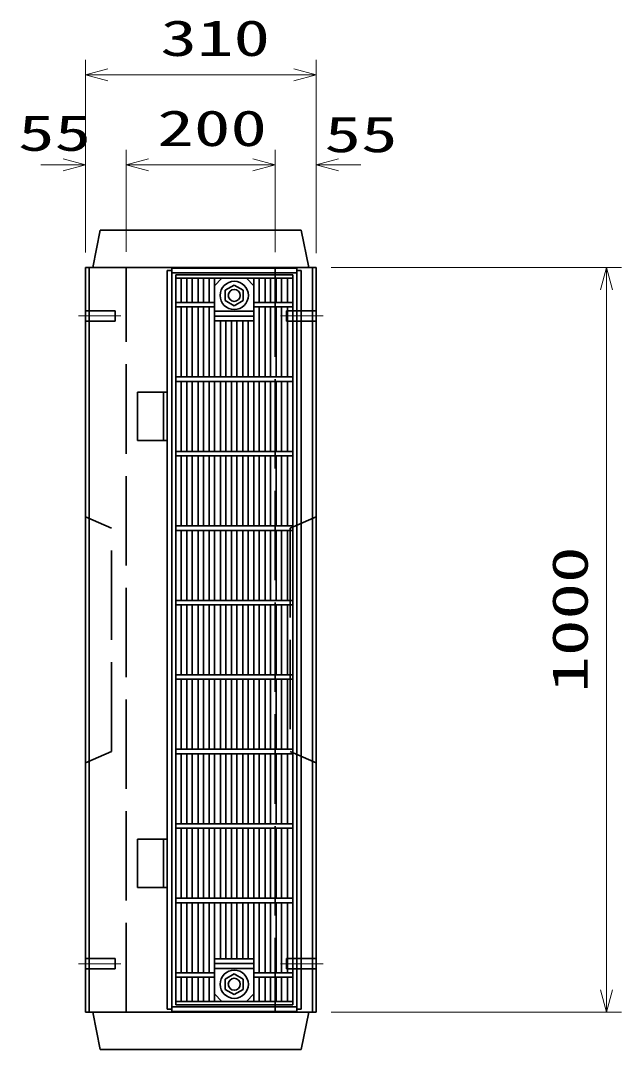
# Model space of a CAD drawing. Units: millimetres on the paper. Extents: x 0 to 841, y 0 to 594.
# Drawn here: x 97.7 to 138.1, y 337.1 to 406.2 of the extents above; entities that cross this region are included whole.
import ezdxf
from ezdxf.enums import TextEntityAlignment as Align

# ---------------------------------------------------------------- set-up
doc = ezdxf.new("R2010")
doc.units = ezdxf.units.MM
doc.linetypes.add('DASHED', pattern=[7.5, 6, -1.5])
doc.linetypes.add('USER1', pattern=[18.5, 12, -1.5, 3.5, -1.5])
for name, color, linetype, lineweight in [('D-BMK（構造物基準線）', 2, 'USER1', 18), ('D-STR-DIM（寸法）', 7, 'Continuous', 13), ('D-STR（構造物）', 1, 'Continuous', 35)]:
    doc.layers.add(name, color=color, linetype=linetype, lineweight=lineweight)
doc.styles.add('ＭＳ ゴシック', font='')
doc.styles.get('ＭＳ ゴシック').set_extended_font_data('MS Gothic')

# ---------------------------------------------------------------- blocks, each defined once
blk = doc.blocks.new('_Open30')
at = {"color": 7, "linetype": 'Continuous', "lineweight": 13}
for p, q in [((-1, 0.2679), (0, 0)), ((0, 0), (-1, -0.2679)), ((0, 0), (-1, 0))]:
    blk.add_line(p, q, dxfattribs=at)

msp = doc.modelspace()

# ---------------------------------------------------------------- linework, layer by layer
at = {"layer": 'D-BMK（構造物基準線）'}
for p, q in [((104.445, 386.378), (101.595, 386.378)), ((118.019, 386.378), (115.17, 386.378)), ((101.595, 342.878), (104.445, 342.878)), ((118.019, 342.878), (115.17, 342.878))]:
    msp.add_line(p, q, dxfattribs=at)
at = {"layer": 'D-STR-DIM（寸法）'}
for p, q in [((102.057, 397.524), (102.057, 403.574)), ((117.557, 397.554), (117.557, 403.574)), ((103.557, 402.574), (116.057, 402.574)), ((102.057, 390.628), (102.057, 397.524)), ((104.807, 390.679), (104.807, 397.524)), ((104.807, 390.679), (104.807, 397.524)), ((114.807, 390.694), (114.807, 397.524)), ((114.807, 390.664), (114.807, 397.524)), ((117.557, 390.597), (117.557, 397.524)), ((100.557, 396.524), (99.057, 396.524)), ((106.307, 396.524), (107.807, 396.524)), ((106.307, 396.524), (113.307, 396.524)), ((113.307, 396.524), (111.807, 396.524)), ((119.057, 396.524), (120.557, 396.524)), ((118.557, 389.628), (138.061, 389.628)), ((137.061, 341.128), (137.061, 388.128)), ((118.557, 339.628), (138.061, 339.628))]:
    msp.add_line(p, q, dxfattribs=at)
at = {"layer": 'D-STR（構造物）'}
for p, q in [((102.557, 389.628), (103.057, 392.128)), ((103.057, 392.128), (116.557, 392.128)), ((116.557, 392.128), (117.057, 389.628)), ((102.057, 339.628), (102.057, 389.628)), ((102.057, 389.628), (117.557, 389.628)), ((102.307, 339.628), (102.307, 389.628)), ((117.307, 389.628), (117.307, 339.628)), ((117.557, 389.628), (117.557, 339.628)), ((107.857, 389.428), (107.557, 389.428)), ((107.557, 389.428), (107.557, 339.828)), ((107.857, 339.678), (107.857, 389.578)), ((116.257, 389.578), (107.857, 389.578)), ((107.857, 389.278), (116.257, 389.278)), ((108.132, 340.128), (108.132, 389.128)), ((115.982, 389.128), (108.132, 389.128)), ((115.982, 340.128), (115.982, 389.128)), ((116.257, 339.678), (116.257, 389.578)), ((116.557, 389.428), (116.257, 389.428)), ((116.557, 339.828), (116.557, 389.428)), ((108.132, 388.903), (115.982, 388.903)), ((108.482, 387.278), (108.482, 388.903)), ((108.882, 388.903), (108.882, 387.278)), ((109.232, 387.278), (109.232, 388.903)), ((109.632, 387.278), (109.632, 388.903)), ((109.982, 388.903), (109.982, 387.278)), ((110.382, 387.278), (110.382, 388.903)), ((110.732, 382.278), (110.732, 388.903)), ((110.732, 388.403), (111.232, 388.903)), ((111.457, 388.099), (112.057, 388.445)), ((112.057, 388.445), (112.657, 388.099)), ((112.882, 388.903), (113.382, 388.403)), ((113.382, 388.903), (113.382, 382.278)), ((113.732, 388.903), (113.732, 387.278)), ((114.132, 388.903), (114.132, 387.278)), ((114.482, 387.278), (114.482, 388.903)), ((114.882, 387.278), (114.882, 388.903)), ((115.232, 388.903), (115.232, 387.278)), ((115.632, 387.278), (115.632, 388.903)), ((111.457, 387.406), (111.457, 388.099)), ((112.657, 388.099), (112.657, 387.406)), ((108.132, 387.278), (110.732, 387.278)), ((110.732, 386.978), (108.132, 386.978)), ((108.482, 386.978), (108.482, 382.278)), ((108.882, 382.278), (108.882, 386.978)), ((109.232, 386.978), (109.232, 382.278)), ((109.632, 386.978), (109.632, 382.278)), ((109.982, 382.278), (109.982, 386.978)), ((110.382, 386.978), (110.382, 382.278)), ((112.057, 387.06), (111.457, 387.406)), ((112.657, 387.406), (112.057, 387.06)), ((115.982, 387.278), (113.382, 387.278)), ((113.382, 387.278), (115.982, 387.278)), ((115.982, 386.978), (113.382, 386.978)), ((113.732, 382.278), (113.732, 386.978)), ((114.132, 382.278), (114.132, 386.978)), ((114.482, 386.978), (114.482, 382.278)), ((114.882, 386.978), (114.882, 382.278)), ((115.232, 382.278), (115.232, 386.978)), ((115.632, 386.978), (115.632, 382.278)), ((113.382, 386.703), (110.732, 386.703)), ((110.732, 386.353), (113.382, 386.353)), ((113.382, 386.053), (110.732, 386.053)), ((111.132, 382.278), (111.132, 386.053)), ((111.482, 386.053), (111.482, 382.278)), ((111.882, 382.278), (111.882, 386.053)), ((112.232, 386.053), (112.232, 382.278)), ((112.632, 382.278), (112.632, 386.053)), ((112.982, 386.053), (112.982, 382.278)), ((115.982, 382.278), (108.132, 382.278)), ((108.132, 381.978), (115.982, 381.978)), ((108.482, 381.978), (108.482, 377.278)), ((108.882, 377.278), (108.882, 381.978)), ((109.232, 381.978), (109.232, 377.278)), ((109.632, 381.978), (109.632, 377.278)), ((109.982, 377.278), (109.982, 381.978)), ((110.382, 381.978), (110.382, 377.278)), ((110.732, 377.278), (110.732, 381.978)), ((111.132, 377.278), (111.132, 381.978)), ((111.482, 381.978), (111.482, 377.278)), ((111.882, 377.278), (111.882, 381.978)), ((112.232, 381.978), (112.232, 377.278)), ((112.632, 377.278), (112.632, 381.978)), ((112.982, 381.978), (112.982, 377.278)), ((113.382, 381.978), (113.382, 377.278)), ((113.732, 377.278), (113.732, 381.978)), ((114.132, 377.278), (114.132, 381.978)), ((114.482, 381.978), (114.482, 377.278)), ((114.882, 381.978), (114.882, 377.278)), ((115.232, 377.278), (115.232, 381.978)), ((115.632, 381.978), (115.632, 377.278)), ((105.557, 378.003), (105.557, 381.253)), ((105.557, 381.253), (107.557, 381.253)), ((107.307, 381.253), (107.307, 378.003)), ((107.557, 378.003), (105.557, 378.003)), ((115.982, 377.278), (108.132, 377.278)), ((108.132, 376.978), (115.982, 376.978)), ((108.482, 376.978), (108.482, 372.278)), ((108.882, 372.278), (108.882, 376.978)), ((109.232, 376.978), (109.232, 372.278)), ((109.632, 376.978), (109.632, 372.278)), ((109.982, 372.278), (109.982, 376.978)), ((110.382, 376.978), (110.382, 372.278)), ((110.732, 372.278), (110.732, 376.978)), ((111.132, 372.278), (111.132, 376.978)), ((111.482, 376.978), (111.482, 372.278)), ((111.882, 372.278), (111.882, 376.978)), ((112.232, 376.978), (112.232, 372.278)), ((112.632, 372.278), (112.632, 376.978)), ((112.982, 376.978), (112.982, 372.278)), ((113.382, 376.978), (113.382, 372.278)), ((113.732, 372.278), (113.732, 376.978)), ((114.132, 372.278), (114.132, 376.978)), ((114.482, 376.978), (114.482, 372.278)), ((114.882, 376.978), (114.882, 372.278)), ((115.232, 372.278), (115.232, 376.978)), ((115.632, 376.978), (115.632, 372.278)), ((115.982, 372.278), (108.132, 372.278)), ((108.132, 371.978), (115.982, 371.978)), ((108.482, 371.978), (108.482, 367.278)), ((108.882, 367.278), (108.882, 371.978)), ((109.232, 371.978), (109.232, 367.278)), ((109.632, 371.978), (109.632, 367.278)), ((109.982, 367.278), (109.982, 371.978)), ((110.382, 371.978), (110.382, 367.278)), ((110.732, 367.278), (110.732, 371.978)), ((111.132, 367.278), (111.132, 371.978)), ((111.482, 371.978), (111.482, 367.278)), ((111.882, 367.278), (111.882, 371.978)), ((112.232, 371.978), (112.232, 367.278)), ((112.632, 367.278), (112.632, 371.978)), ((112.982, 371.978), (112.982, 367.278)), ((113.382, 371.978), (113.382, 367.278)), ((113.732, 367.278), (113.732, 371.978)), ((114.132, 367.278), (114.132, 371.978)), ((114.482, 371.978), (114.482, 367.278)), ((114.882, 371.978), (114.882, 367.278)), ((115.232, 367.278), (115.232, 371.978)), ((115.632, 371.978), (115.632, 367.278)), ((115.982, 367.278), (108.132, 367.278)), ((108.132, 366.978), (115.982, 366.978)), ((108.482, 366.978), (108.482, 362.278)), ((108.882, 362.278), (108.882, 366.978)), ((109.232, 366.978), (109.232, 362.278)), ((109.632, 366.978), (109.632, 362.278)), ((109.982, 362.278), (109.982, 366.978)), ((110.382, 366.978), (110.382, 362.278)), ((110.732, 362.278), (110.732, 366.978)), ((111.132, 362.278), (111.132, 366.978)), ((111.482, 366.978), (111.482, 362.278)), ((111.882, 362.278), (111.882, 366.978)), ((112.232, 366.978), (112.232, 362.278)), ((112.632, 362.278), (112.632, 366.978)), ((112.982, 366.978), (112.982, 362.278)), ((113.382, 366.978), (113.382, 362.278)), ((113.732, 362.278), (113.732, 366.978)), ((114.132, 362.278), (114.132, 366.978)), ((114.482, 366.978), (114.482, 362.278)), ((114.882, 366.978), (114.882, 362.278)), ((115.232, 362.278), (115.232, 366.978)), ((115.632, 366.978), (115.632, 362.278)), ((115.982, 362.278), (108.132, 362.278)), ((108.132, 361.978), (115.982, 361.978)), ((108.482, 361.978), (108.482, 357.278)), ((108.882, 357.278), (108.882, 361.978)), ((109.232, 361.978), (109.232, 357.278)), ((109.632, 361.978), (109.632, 357.278)), ((109.982, 357.278), (109.982, 361.978)), ((110.382, 361.978), (110.382, 357.278)), ((110.732, 357.278), (110.732, 361.978)), ((111.132, 357.278), (111.132, 361.978)), ((111.482, 361.978), (111.482, 357.278)), ((111.882, 357.278), (111.882, 361.978)), ((112.232, 361.978), (112.232, 357.278)), ((112.632, 357.278), (112.632, 361.978)), ((112.982, 361.978), (112.982, 357.278)), ((113.382, 361.978), (113.382, 357.278)), ((113.732, 357.278), (113.732, 361.978)), ((114.132, 357.278), (114.132, 361.978)), ((114.482, 361.978), (114.482, 357.278)), ((114.882, 361.978), (114.882, 357.278)), ((115.232, 357.278), (115.232, 361.978)), ((115.632, 361.978), (115.632, 357.278)), ((115.982, 357.278), (108.132, 357.278)), ((108.132, 356.978), (115.982, 356.978)), ((108.482, 356.978), (108.482, 352.278)), ((108.882, 352.278), (108.882, 356.978)), ((109.232, 356.978), (109.232, 352.278)), ((109.632, 356.978), (109.632, 352.278)), ((109.982, 352.278), (109.982, 356.978)), ((110.382, 356.978), (110.382, 352.278)), ((110.732, 352.278), (110.732, 356.978)), ((111.132, 352.278), (111.132, 356.978)), ((111.482, 356.978), (111.482, 352.278)), ((111.882, 352.278), (111.882, 356.978)), ((112.232, 356.978), (112.232, 352.278)), ((112.632, 352.278), (112.632, 356.978)), ((112.982, 356.978), (112.982, 352.278)), ((113.382, 356.978), (113.382, 352.278)), ((113.732, 352.278), (113.732, 356.978)), ((114.132, 352.278), (114.132, 356.978)), ((114.482, 356.978), (114.482, 352.278)), ((114.882, 356.978), (114.882, 352.278)), ((115.232, 352.278), (115.232, 356.978)), ((115.632, 356.978), (115.632, 352.278)), ((115.982, 352.278), (108.132, 352.278)), ((108.132, 351.978), (115.982, 351.978)), ((108.482, 351.978), (108.482, 347.278)), ((108.882, 347.278), (108.882, 351.978)), ((109.232, 351.978), (109.232, 347.278)), ((109.632, 351.978), (109.632, 347.278)), ((109.982, 347.278), (109.982, 351.978)), ((110.382, 351.978), (110.382, 347.278)), ((110.732, 347.278), (110.732, 351.978)), ((111.132, 347.278), (111.132, 351.978)), ((111.482, 351.978), (111.482, 347.278)), ((111.882, 347.278), (111.882, 351.978)), ((112.232, 351.978), (112.232, 347.278)), ((112.632, 347.278), (112.632, 351.978)), ((112.982, 351.978), (112.982, 347.278)), ((113.382, 351.978), (113.382, 347.278)), ((113.732, 347.278), (113.732, 351.978)), ((114.132, 347.278), (114.132, 351.978)), ((114.482, 351.978), (114.482, 347.278)), ((114.882, 351.978), (114.882, 347.278)), ((115.232, 347.278), (115.232, 351.978)), ((115.632, 351.978), (115.632, 347.278)), ((105.557, 348.003), (105.557, 351.253)), ((105.557, 351.253), (107.557, 351.253)), ((107.307, 351.253), (107.307, 348.003)), ((107.557, 348.003), (105.557, 348.003)), ((108.132, 347.278), (115.982, 347.278)), ((115.982, 346.978), (108.132, 346.978)), ((108.482, 346.978), (108.482, 342.278)), ((108.882, 342.278), (108.882, 346.978)), ((109.232, 346.978), (109.232, 342.278)), ((109.632, 346.978), (109.632, 342.278)), ((109.982, 342.278), (109.982, 346.978)), ((110.382, 346.978), (110.382, 342.278)), ((110.732, 340.353), (110.732, 346.978)), ((111.132, 343.203), (111.132, 346.978)), ((111.482, 346.978), (111.482, 343.203)), ((111.882, 343.203), (111.882, 346.978)), ((112.232, 346.978), (112.232, 343.203)), ((112.632, 343.203), (112.632, 346.978)), ((112.982, 346.978), (112.982, 343.203)), ((113.382, 346.978), (113.382, 340.353)), ((113.732, 342.278), (113.732, 346.978)), ((114.132, 342.278), (114.132, 346.978)), ((114.482, 346.978), (114.482, 342.278)), ((114.882, 346.978), (114.882, 342.278)), ((115.232, 342.278), (115.232, 346.978)), ((115.632, 346.978), (115.632, 342.278)), ((113.382, 343.203), (110.732, 343.203)), ((110.732, 342.903), (113.382, 342.903)), ((110.732, 342.278), (108.132, 342.278)), ((108.132, 341.978), (110.732, 341.978)), ((108.482, 341.978), (108.482, 340.353)), ((108.882, 340.353), (108.882, 341.978)), ((109.232, 341.978), (109.232, 340.353)), ((109.632, 341.978), (109.632, 340.353)), ((109.982, 340.353), (109.982, 341.978)), ((110.382, 341.978), (110.382, 340.353)), ((113.382, 342.553), (110.732, 342.553)), ((112.057, 342.196), (111.457, 341.849)), ((112.657, 341.849), (112.057, 342.196)), ((115.982, 342.278), (113.382, 342.278)), ((113.382, 341.978), (115.982, 341.978)), ((113.732, 340.353), (113.732, 341.978)), ((114.132, 340.353), (114.132, 341.978)), ((114.482, 341.978), (114.482, 340.353)), ((114.882, 341.978), (114.882, 340.353)), ((115.232, 340.353), (115.232, 341.978)), ((115.632, 341.978), (115.632, 340.353)), ((111.457, 341.849), (111.457, 341.156)), ((112.657, 341.156), (112.657, 341.849)), ((110.732, 340.853), (111.232, 340.353)), ((111.457, 341.156), (112.057, 340.81)), ((112.057, 340.81), (112.657, 341.156)), ((112.882, 340.353), (113.382, 340.853)), ((116.257, 339.978), (107.857, 339.978)), ((115.982, 340.353), (108.132, 340.353)), ((108.132, 340.128), (115.982, 340.128)), ((117.557, 339.628), (102.057, 339.628)), ((102.557, 339.628), (103.057, 337.128)), ((107.557, 339.828), (107.857, 339.828)), ((107.857, 339.678), (116.257, 339.678)), ((116.257, 339.678), (107.857, 339.678)), ((116.257, 339.828), (116.557, 339.828)), ((116.557, 337.128), (117.057, 339.628)), ((103.057, 337.128), (116.557, 337.128))]:
    msp.add_line(p, q, dxfattribs=at)
at = {"layer": 'D-STR（構造物）', "linetype": 'DASHED'}
for p, q in [((104.807, 339.628), (104.807, 389.628)), ((114.807, 389.628), (114.807, 339.628)), ((102.057, 386.728), (104.057, 386.728)), ((104.057, 386.728), (104.057, 386.028)), ((117.557, 386.728), (115.557, 386.728)), ((115.557, 386.728), (115.557, 386.028)), ((104.057, 386.028), (102.057, 386.028)), ((115.557, 386.028), (117.557, 386.028)), ((103.807, 372.128), (102.057, 372.878)), ((117.557, 372.878), (115.807, 372.128)), ((103.807, 357.128), (103.807, 372.128)), ((115.807, 372.128), (115.807, 357.128)), ((102.057, 356.378), (103.807, 357.128)), ((115.807, 357.128), (117.557, 356.378)), ((102.057, 343.228), (104.057, 343.228)), ((104.057, 343.228), (104.057, 342.528)), ((117.557, 343.228), (115.557, 343.228)), ((115.557, 343.228), (115.557, 342.528)), ((104.057, 342.528), (102.057, 342.528)), ((115.557, 342.528), (117.557, 342.528))]:
    msp.add_line(p, q, dxfattribs=at)
at = {"layer": 'D-STR（構造物）'}
for centre, radius in [((112.057, 387.753), 0.95), ((112.057, 387.753), 0.4), ((112.057, 341.503), 0.95), ((112.057, 341.503), 0.4)]:
    msp.add_circle(centre, radius, dxfattribs=at)

# ---------------------------------------------------------------- block references
at = {"layer": 'D-STR-DIM（寸法）', "xscale": 1.5, "yscale": 1.5}
for p, rotation in [((102.057, 402.574), 180), ((104.807, 396.524), 180), ((104.807, 396.524), 180), ((117.557, 396.524), 180), ((137.061, 389.628), 90), ((137.061, 339.628), 270)]:
    msp.add_blockref('_Open30', p, dxfattribs=dict(at, rotation=rotation))
for p in [(117.557, 402.574), (102.057, 396.524), (114.807, 396.524), (114.807, 396.524)]:
    msp.add_blockref('_Open30', p, dxfattribs=at)

# ---------------------------------------------------------------- texts
at = {"layer": 'D-STR-DIM（寸法）', "style": 'ＭＳ ゴシック', "width": 1.5}
for s, p in [('310', (107.099, 403.112)), ('200', (106.891, 397.062)), ('55', (97.538, 396.743)), ('55', (118.122, 396.648))]:
    msp.add_text(s, height=2.405, dxfattribs=at).set_placement(p, align=Align.BOTTOM_LEFT)
msp.add_text('1000', height=2.405, rotation=90, dxfattribs=at).set_placement((136.523, 361.086), align=Align.BOTTOM_LEFT)

doc.saveas('drawing.dxf')
